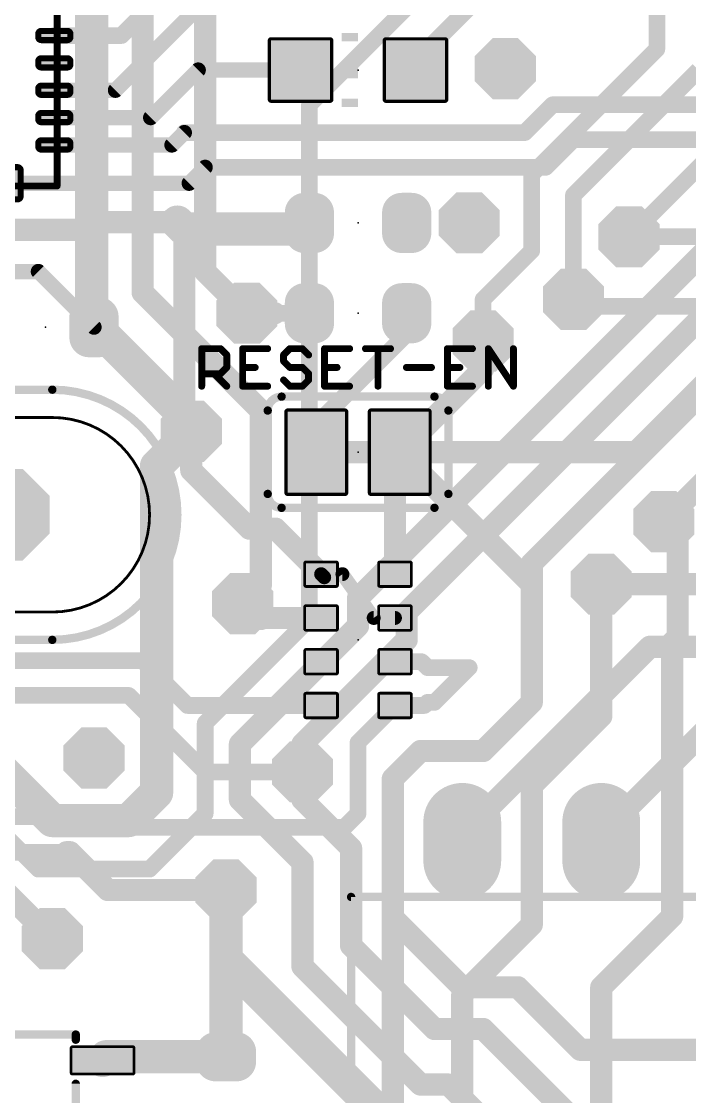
# Model space of a CAD drawing. Extents: x -20 to 130, y -23 to 56.
# Drawn here: x 21.79 to 34, y 15.53 to 35.18 of the extents above; entities that cross this region are included whole.
import ezdxf

# ---------------------------------------------------------------- set-up
doc = ezdxf.new("R2010")
doc.units = 0
for name, color, linetype in [('1', 22, 'CONTINUOUS'), ('16', 175, 'CONTINUOUS'), ('17', 82, 'CONTINUOUS'), ('18', 2, 'CONTINUOUS'), ('21', 253, 'CONTINUOUS'), ('23', 7, 'CONTINUOUS')]:
    doc.layers.add(name, color=color, linetype=linetype)

# ---------------------------------------------------------------- blocks, each defined once
blk = doc.blocks.new('RECT176000X143744R80')
at = {"const_width": 0.3594}
blk.add_lwpolyline([(0.3703, -0.0898), (0.3703, 0.0898, 0.4142), (0.1906, 0.2695), (-0.1906, 0.2695, 0.4142), (-0.3703, 0.0898), (-0.3703, -0.0898, 0.4142), (-0.1906, -0.2695), (0.1906, -0.2695, 0.4142)], format="xyb", close=True, dxfattribs=at)
blk.add_solid([(-0.216, -0.1152), (0.216, -0.1152), (-0.216, 0.1152), (0.216, 0.1152)])
blk = doc.blocks.new('RECT186944X256032R10')
at = {"const_width": 0.0584}
blk.add_lwpolyline([(0.555, -0.7417), (0.555, 0.7417, 0.4142), (0.5258, 0.7709), (-0.5258, 0.7709, 0.4142), (-0.555, 0.7417), (-0.555, -0.7417, 0.4142), (-0.5258, -0.7709), (0.5258, -0.7709, 0.4142)], format="xyb", close=True, dxfattribs=at)
blk.add_solid([(-0.5404, -0.7563), (0.5404, -0.7563), (-0.5404, 0.7563), (0.5404, 0.7563)])
blk = doc.blocks.new('RECT80000X104000R20')
at = {"const_width": 0.05}
blk.add_lwpolyline([(0.225, -0.275), (0.225, 0.275, 0.4142), (0.2, 0.3), (-0.2, 0.3, 0.4142), (-0.225, 0.275), (-0.225, -0.275, 0.4142), (-0.2, -0.3), (0.2, -0.3, 0.4142)], format="xyb", close=True, dxfattribs=at)
blk.add_solid([(-0.2125, -0.2875), (0.2125, -0.2875), (-0.2125, 0.2875), (0.2125, 0.2875)])
blk = doc.blocks.new('RECT')
blk.add_solid([(-0.5, -0.5), (0.5, -0.5), (-0.5, 0.5), (0.5, 0.5)])
blk = doc.blocks.new('RECT192000X192000R10')
at = {"const_width": 0.06}
blk.add_lwpolyline([(0.57, -0.54), (0.57, 0.54, 0.4142), (0.54, 0.57), (-0.54, 0.57, 0.4142), (-0.57, 0.54), (-0.57, -0.54, 0.4142), (-0.54, -0.57), (0.54, -0.57, 0.4142)], format="xyb", close=True, dxfattribs=at)
blk.add_solid([(-0.555, -0.555), (0.555, -0.555), (-0.555, 0.555), (0.555, 0.555)])
blk = doc.blocks.new('RECT88000X192000R18')
at = {"const_width": 0.0495}
blk.add_lwpolyline([(0.2503, -0.5505), (0.2503, 0.5505, 0.4142), (0.2255, 0.5753), (-0.2255, 0.5753, 0.4142), (-0.2503, 0.5505), (-0.2503, -0.5505, 0.4142), (-0.2255, -0.5753), (0.2255, -0.5753, 0.4142)], format="xyb", close=True, dxfattribs=at)
blk.add_solid([(-0.2379, -0.5629), (0.2379, -0.5629), (-0.2379, 0.5629), (0.2379, 0.5629)])
blk = doc.blocks.new('RECT44800X112000R80')
at = {"const_width": 0.112}
blk.add_lwpolyline([(0.084, -0.238), (0.084, 0.238, 0.4142), (0.028, 0.294), (-0.028, 0.294, 0.4142), (-0.084, 0.238), (-0.084, -0.238, 0.4142), (-0.028, -0.294), (0.028, -0.294, 0.4142)], format="xyb", close=True, dxfattribs=at)
blk.add_solid([(-0.0534, -0.2634), (0.0534, -0.2634), (-0.0534, 0.2634), (0.0534, 0.2634)])
blk = doc.blocks.new('OCTAGONP')
at = {"const_width": 0.5}
blk.add_lwpolyline([(-0.25, -0.1036), (-0.25, 0.1036), (-0.1036, 0.25), (0.1036, 0.25), (0.25, 0.1036), (0.25, -0.1036), (0.1036, -0.25), (-0.1036, -0.25), (-0.25, -0.1036), (-0.25, 0.1036)], dxfattribs=at)
blk = doc.blocks.new('LONGP50')
at = {"const_width": 1}
blk.add_lwpolyline([(-0.25, 0), (0.25, 0)], dxfattribs=at)
at = {"const_width": 0.5}
for points in [[(-0.25, 0.25, 1), (-0.25, -0.25)], [(0.25, -0.25, 1), (0.25, 0.25)]]:
    blk.add_lwpolyline(points, format="xyb", dxfattribs=at)
blk = doc.blocks.new('OCTAGONV')
at = {"const_width": 0.5}
blk.add_lwpolyline([(-0.25, -0.1036), (-0.25, 0.1036), (-0.1036, 0.25), (0.1036, 0.25), (0.25, 0.1036), (0.25, -0.1036), (0.1036, -0.25), (-0.1036, -0.25), (-0.25, -0.1036), (-0.25, 0.1036)], dxfattribs=at)

msp = doc.modelspace()

# ---------------------------------------------------------------- linework, layer by layer
at = {"layer": '1'}
for points, const_width in [([(23.507, 33.921), (26.162, 36.576)], 0.2794), ([(23.618, 34.921), (25.146, 36.449)], 0.3048), ([(28.956, 34.417), (30.226, 35.687)], 0.3048), ([(22.389, 34.921), (23.618, 34.921)], 0.3048), ([(24.15, 33.421), (25.019, 34.29)], 0.2794), ([(25.019, 34.29), (26.89, 34.29)], 0.2794), ([(28.956, 34.29), (28.956, 34.417)], 0.3048), ([(28.99, 34.29), (28.956, 34.29)], 0.3048), ([(22.389, 33.921), (23.507, 33.921)], 0.2794), ([(30.988, 33.147), (31.496, 33.655)], 0.3048), ([(31.496, 33.655), (51.943, 33.655)], 0.3048), ([(22.389, 33.421), (24.15, 33.421)], 0.2794), ([(24.539, 32.921), (24.765, 33.147)], 0.2794), ([(24.765, 33.147), (30.988, 33.147)], 0.3048), ([(22.389, 32.921), (24.539, 32.921)], 0.2794), ([(31.369, 32.512), (31.877, 33.02)], 0.3048), ([(31.877, 33.02), (50.038, 33.02)], 0.3048), ([(24.855, 32.221), (25.146, 32.512)], 0.2794), ([(25.146, 32.512), (31.369, 32.512)], 0.3048), ([(21.689, 32.221), (24.855, 32.221)], 0.2794), ([(23.028, 31.5097), (22.8873, 31.369)], 0.4064), ([(24.638, 31.5097), (23.028, 31.5097)], 0.4064), ([(24.765, 31.3827), (24.638, 31.5097)], 0.6096), ([(24.765, 31.3827), (26.9377, 31.3827)], 0.6096), ([(26.9377, 31.3827), (27.051, 31.496)], 0.6096), ([(22.8873, 31.369), (19.939, 31.369)], 0.4064), ([(24.765, 28.194), (24.765, 31.3827)], 0.4064), ([(32.893, 31.242), (42.037, 31.242)], 0.3048), ([(19.812, 30.607), (22.098, 30.607)], 0.2794), ([(22.098, 30.607), (23.114, 29.591)], 0.2794), ([(31.877, 30.099), (31.877, 29.972)], 0.3048), ([(31.877, 29.972), (34.29, 29.972)], 0.3048), ([(25.908, 29.845), (26.416, 29.845)], 0.4064), ([(26.416, 29.845), (27.051, 29.845)], 0.3048), ([(28.829, 29.464), (28.829, 29.845)], 0.3048), ([(33.02, 27.305), (35.56, 29.845)], 0.4064), ([(27.178, 27.813), (28.829, 29.464)], 0.3048), ([(30.226, 28.829), (30.226, 29.337)], 0.4064), ([(28.702, 27.305), (30.226, 28.829)], 0.4064), ([(24.892, 27.686), (24.765, 28.194)], 0.4064), ([(27.178, 27.305), (27.178, 27.813)], 0.3048), ([(28.615, 27.853), (28.615, 25.076)], 0.4064), ([(28.702, 27.305), (28.615, 27.853)], 0.4064), ([(24.892, 27.686), (24.892, 26.973)], 0.4064), ([(28.702, 27.305), (27.178, 27.305)], 0.4064), ([(28.702, 27.305), (33.02, 27.305)], 0.4064), ([(31.115, 24.892), (28.702, 27.305)], 0.4064), ([(24.892, 26.973), (25.957, 25.908)], 0.4064), ([(33.782, 25.781), (33.528, 26.035)], 0.4064), ([(25.957, 25.908), (26.433, 25.908)], 0.4064), ([(26.433, 25.908), (27.265, 25.076)], 0.4064), ([(33.782, 23.9268), (33.782, 25.781)], 0.4064), ([(27.265, 25.076), (27.322, 25.019)], 0.254), ([(27.265, 25.076), (27.6544, 25.076)], 0.254), ([(27.6544, 25.076), (28.2258, 24.276)], 0.254), ([(31.115, 22.733), (31.115, 24.892)], 0.4064), ([(32.385, 22.479), (32.385, 24.892)], 0.4064), ([(25.8382, 24.53), (25.8318, 24.5364)], 0.4064), ([(26.162, 24.257), (25.8382, 24.53)], 0.4064), ([(26.181, 24.276), (26.162, 24.257)], 0.4064), ([(27.265, 24.276), (26.181, 24.276)], 0.4064), ([(28.2258, 24.276), (28.615, 24.276)], 0.254), ([(33.6804, 23.8252), (33.782, 23.9268)], 0.4064), ([(33.6804, 18.8214), (33.6804, 23.8252)], 0.4064), ([(17.526, 23.495), (24.003, 23.495)], 0.3048), ([(24.003, 23.495), (24.822, 22.676)], 0.3048), ([(29.102, 23.476), (28.615, 23.476)], 0.3048), ([(29.21, 23.368), (29.102, 23.476)], 0.3048), ([(29.972, 23.368), (29.21, 23.368)], 0.3048), ([(29.337, 22.733), (29.972, 23.368)], 0.3048), ([(18.034, 22.86), (23.749, 22.86)], 0.3048), ([(23.749, 22.86), (25.146, 21.463)], 0.3048), ([(24.822, 22.676), (27.265, 22.676)], 0.3048), ([(27.94, 22.001), (28.615, 22.676)], 0.3048), ([(28.615, 22.676), (29.153, 22.676)], 0.3048), ([(29.153, 22.676), (29.21, 22.733)], 0.3048), ([(29.21, 22.733), (29.337, 22.733)], 0.3048), ([(30.226, 21.844), (31.115, 22.733)], 0.4064), ([(31.115, 21.209), (32.385, 22.479)], 0.4064), ([(27.94, 20.701), (27.94, 22.001)], 0.3048), ([(28.575, 21.336), (29.083, 21.844)], 0.4064), ([(29.083, 21.844), (30.226, 21.844)], 0.4064), ([(25.146, 21.463), (26.924, 21.463)], 0.3048), ([(28.575, 11.43), (28.575, 21.336)], 0.4064), ([(31.115, 18.669), (31.115, 21.209)], 0.4064), ([(27.686, 20.447), (27.94, 20.701)], 0.3048), ([(21.163, 20.644), (23.044, 20.644)], 0.3048), ([(23.044, 20.644), (23.241, 20.447)], 0.3048), ([(23.241, 20.447), (27.686, 20.447)], 0.3048), ([(22.611, 19.994), (21.163, 19.994)], 0.3048), ([(22.678, 19.994), (22.611, 19.994)], 0.4064), ([(23.368, 19.304), (22.678, 19.994)], 0.4064), ([(22.352, 18.415), (21.423, 19.344)], 0.3048), ([(25.527, 19.304), (23.368, 19.304)], 0.4064), ([(25.527, 19.304), (25.527, 16.256)], 0.6096), ([(29.845, 17.399), (31.115, 18.669)], 0.4064), ([(32.385, 17.526), (33.6804, 18.8214)], 0.4064), ([(32.385, 12.573), (32.385, 17.526)], 0.4064), ([(29.845, 12.573), (29.845, 17.399)], 0.4064), ([(23.337, 16.256), (23.271, 16.19)], 0.6096), ([(25.527, 16.256), (23.337, 16.256)], 0.6096)]:
    msp.add_lwpolyline(points, dxfattribs=dict(at, const_width=const_width))
for points, const_width in [([(22.389, 34.9972, 1), (22.389, 34.8448)], 0.1524), ([(23.5641, 34.9749, 1), (23.6719, 34.8671)], 0.1524), ([(23.618, 34.8448, 1), (23.618, 34.9972)], 0.1524), ([(25.019, 34.3599, 1), (25.019, 34.2201)], 0.1397), ([(25.0684, 34.2406, 1), (24.9696, 34.3394)], 0.1397), ([(26.89, 34.2201, 1), (26.89, 34.3599)], 0.1397), ([(29.0322, 34.417, 1), (28.8798, 34.417)], 0.1524), ([(28.9021, 34.4709, 1), (29.0099, 34.3631)], 0.1524), ([(28.956, 34.3662, 1), (28.956, 34.2138)], 0.1524), ([(28.99, 34.2138, 1), (28.99, 34.3662)], 0.1524), ([(28.8798, 34.29, 1), (29.0322, 34.29)], 0.1524), ([(22.389, 33.9909, 1), (22.389, 33.8511)], 0.1397), ([(23.4576, 33.9704, 1), (23.5564, 33.8716)], 0.1397), ([(23.507, 33.8511, 1), (23.507, 33.9909)], 0.1397), ([(31.496, 33.7312, 1), (31.496, 33.5788)], 0.1524), ([(31.5499, 33.6011, 1), (31.4421, 33.7089)], 0.1524), ([(22.389, 33.4909, 1), (22.389, 33.3511)], 0.1397), ([(24.1006, 33.4704, 1), (24.1994, 33.3716)], 0.1397), ([(24.15, 33.3511, 1), (24.15, 33.4909)], 0.1397), ([(24.765, 33.2232, 1), (24.765, 33.0708)], 0.1524), ([(24.8144, 33.0976, 1), (24.7156, 33.1964)], 0.1397), ([(30.9341, 33.2009, 1), (31.0419, 33.0931)], 0.1524), ([(30.988, 33.0708, 1), (30.988, 33.2232)], 0.1524), ([(22.389, 32.9909, 1), (22.389, 32.8511)], 0.1397), ([(24.4896, 32.9704, 1), (24.5884, 32.8716)], 0.1397), ([(24.539, 32.8511, 1), (24.539, 32.9909)], 0.1397), ([(31.877, 33.0962, 1), (31.877, 32.9438)], 0.1524), ([(31.9309, 32.9661, 1), (31.8231, 33.0739)], 0.1524), ([(25.146, 32.5882, 1), (25.146, 32.4358)], 0.1524), ([(25.1954, 32.4626, 1), (25.0966, 32.5614)], 0.1397), ([(31.3151, 32.5659, 1), (31.4229, 32.4581)], 0.1524), ([(31.369, 32.4358, 1), (31.369, 32.5882)], 0.1524), ([(24.8056, 32.2704, 1), (24.9044, 32.1716)], 0.1397), ([(24.855, 32.1512, 1), (24.855, 32.2909)], 0.1397), ([(23.028, 31.6113, 1), (23.028, 31.4081)], 0.2032), ([(23.0998, 31.4379, 1), (22.9562, 31.5815)], 0.2032), ([(24.7458, 31.6175, 1), (24.5302, 31.4019)], 0.3048), ([(24.765, 31.5351, 1), (24.765, 31.2303)], 0.3048), ([(24.6572, 31.2749, 1), (24.8728, 31.4905)], 0.3048), ([(24.638, 31.4081, 1), (24.638, 31.6113)], 0.2032), ([(26.8299, 31.4905, 1), (27.0455, 31.2749)], 0.3048), ([(26.9377, 31.2303, 1), (26.9377, 31.5351)], 0.3048), ([(27.1588, 31.3882, 1), (26.9432, 31.6038)], 0.3048), ([(22.8155, 31.4408, 1), (22.9591, 31.2972)], 0.2032), ([(22.8873, 31.2674, 1), (22.8873, 31.4706)], 0.2032), ([(24.8666, 31.3827, 1), (24.6634, 31.3827)], 0.2032), ([(32.893, 31.3182, 1), (32.893, 31.1658)], 0.1524), ([(22.1474, 30.6564, 1), (22.0486, 30.5576)], 0.1397), ([(22.098, 30.5372, 1), (22.098, 30.6769)], 0.1397), ([(31.9532, 30.099, 1), (31.8008, 30.099)], 0.1524), ([(31.877, 30.0482, 1), (31.877, 29.8958)], 0.1524), ([(25.908, 29.9466, 1), (25.908, 29.7434)], 0.2032), ([(26.416, 29.9212, 1), (26.416, 29.7688)], 0.1524), ([(26.416, 29.7434, 1), (26.416, 29.9466)], 0.2032), ([(27.051, 29.7688, 1), (27.051, 29.9212)], 0.1524), ([(28.9052, 29.845, 1), (28.7528, 29.845)], 0.1524), ([(31.8008, 29.972, 1), (31.9532, 29.972)], 0.1524), ([(23.0646, 29.5416, 1), (23.1634, 29.6404)], 0.1397), ([(28.7528, 29.464, 1), (28.9052, 29.464)], 0.1524), ([(28.8829, 29.4101, 1), (28.7751, 29.5179)], 0.1524), ([(30.3276, 29.337, 1), (30.1244, 29.337)], 0.2032), ([(30.1244, 28.829, 1), (30.3276, 28.829)], 0.2032), ([(30.2978, 28.7572, 1), (30.1542, 28.9008)], 0.2032), ([(24.8636, 28.2186, 1), (24.6664, 28.1694)], 0.2032), ([(24.6634, 28.194, 1), (24.8666, 28.194)], 0.2032), ([(27.2542, 27.813, 1), (27.1018, 27.813)], 0.1524), ([(27.1241, 27.8669, 1), (27.2319, 27.7591)], 0.1524), ([(28.7166, 27.853, 1), (28.5134, 27.853)], 0.2032), ([(28.7153, 27.8689, 1), (28.5147, 27.8371)], 0.2032), ([(24.9936, 27.686, 1), (24.7904, 27.686)], 0.2032), ([(24.7934, 27.6614, 1), (24.9906, 27.7106)], 0.2032), ([(27.178, 27.4066, 1), (27.178, 27.2034)], 0.2032), ([(28.702, 27.4066, 1), (28.702, 27.2034)], 0.2032), ([(28.7738, 27.3768, 1), (28.6302, 27.2332)], 0.2032), ([(28.702, 27.2034, 1), (28.702, 27.4066)], 0.2032), ([(33.02, 27.2034, 1), (33.02, 27.4066)], 0.2032), ([(27.1018, 27.305, 1), (27.2542, 27.305)], 0.1524), ([(28.6302, 27.3768, 1), (28.7738, 27.2332)], 0.2032), ([(28.6017, 27.2891, 1), (28.8023, 27.3209)], 0.2032), ([(32.9482, 27.3768, 1), (33.0918, 27.2332)], 0.2032), ([(24.9638, 27.0448, 1), (24.8202, 26.9012)], 0.2032), ([(24.7904, 26.973, 1), (24.9936, 26.973)], 0.2032), ([(33.5998, 26.1068, 1), (33.4562, 25.9632)], 0.2032), ([(25.957, 26.0096, 1), (25.957, 25.8064)], 0.2032), ([(25.8852, 25.8362, 1), (26.0288, 25.9798)], 0.2032), ([(26.5048, 25.9798, 1), (26.3612, 25.8362)], 0.2032), ([(26.433, 25.8064, 1), (26.433, 26.0096)], 0.2032), ([(33.8836, 25.781, 1), (33.6804, 25.781)], 0.2032), ([(33.7102, 25.7092, 1), (33.8538, 25.8528)], 0.2032), ([(27.1932, 25.0042, 1), (27.3368, 25.1478)], 0.2032), ([(27.3099, 25.1209, 1), (27.2201, 25.0311)], 0.127), ([(27.265, 25.1395, 1), (27.265, 25.0125)], 0.127), ([(27.7061, 25.1129, 1), (27.6027, 25.0391)], 0.127), ([(27.6544, 25.0125, 1), (27.6544, 25.1395)], 0.127), ([(28.5134, 25.076, 1), (28.7166, 25.076)], 0.2032), ([(27.2771, 24.9741, 1), (27.3669, 25.0639)], 0.127), ([(31.2166, 24.892, 1), (31.0134, 24.892)], 0.2032), ([(31.0432, 24.8202, 1), (31.1868, 24.9638)], 0.2032), ([(32.4866, 24.892, 1), (32.2834, 24.892)], 0.2032), ([(25.9036, 24.6082, 1), (25.76, 24.4646)], 0.2032), ([(25.9037, 24.6077, 1), (25.7727, 24.4523)], 0.2032), ([(25.7664, 24.4582, 1), (25.91, 24.6018)], 0.2032), ([(26.0902, 24.3288, 1), (26.2338, 24.1852)], 0.2032), ([(26.181, 24.3776, 1), (26.181, 24.1744)], 0.2032), ([(26.0965, 24.1793, 1), (26.2275, 24.3347)], 0.2032), ([(26.2528, 24.2042, 1), (26.1092, 24.3478)], 0.2032), ([(27.265, 24.1744, 1), (27.265, 24.3776)], 0.2032), ([(28.2258, 24.3395, 1), (28.2258, 24.2125)], 0.127), ([(28.1741, 24.2391, 1), (28.2775, 24.3129)], 0.127), ([(28.615, 24.2125, 1), (28.615, 24.3395)], 0.127), ([(33.782, 23.8252, 1), (33.5788, 23.8252)], 0.2032), ([(33.6086, 23.897, 1), (33.7522, 23.7534)], 0.2032), ([(33.6804, 23.9268, 1), (33.8836, 23.9268)], 0.2032), ([(33.8538, 23.855, 1), (33.7102, 23.9986)], 0.2032), ([(24.0569, 23.5489, 1), (23.9491, 23.4411)], 0.1524), ([(24.003, 23.4188, 1), (24.003, 23.5712)], 0.1524), ([(28.615, 23.5522, 1), (28.615, 23.3998)], 0.1524), ([(29.1559, 23.5299, 1), (29.0481, 23.4221)], 0.1524), ([(29.102, 23.3998, 1), (29.102, 23.5522)], 0.1524), ([(29.21, 23.4442, 1), (29.21, 23.2918)], 0.1524), ([(29.1561, 23.3141, 1), (29.2639, 23.4219)], 0.1524), ([(30.0259, 23.3141, 1), (29.9181, 23.4219)], 0.1524), ([(29.972, 23.2918, 1), (29.972, 23.4442)], 0.1524), ([(23.8029, 22.9139, 1), (23.6951, 22.8061)], 0.1524), ([(23.749, 22.7838, 1), (23.749, 22.9362)], 0.1524), ([(24.822, 22.7522, 1), (24.822, 22.5998)], 0.1524), ([(24.7681, 22.6221, 1), (24.8759, 22.7299)], 0.1524), ([(27.265, 22.5998, 1), (27.265, 22.7522)], 0.1524), ([(28.615, 22.7522, 1), (28.615, 22.5998)], 0.1524), ([(28.6689, 22.6221, 1), (28.5611, 22.7299)], 0.1524), ([(29.0991, 22.7299, 1), (29.2069, 22.6221)], 0.1524), ([(29.21, 22.8092, 1), (29.21, 22.6568)], 0.1524), ([(29.153, 22.5998, 1), (29.153, 22.7522)], 0.1524), ([(29.2639, 22.6791, 1), (29.1561, 22.7869)], 0.1524), ([(29.2831, 22.7869, 1), (29.3909, 22.6791)], 0.1524), ([(29.337, 22.6568, 1), (29.337, 22.8092)], 0.1524), ([(31.0134, 22.733, 1), (31.2166, 22.733)], 0.2032), ([(31.1868, 22.6612, 1), (31.0432, 22.8048)], 0.2032), ([(32.4568, 22.4072, 1), (32.3132, 22.5508)], 0.2032), ([(32.2834, 22.479, 1), (32.4866, 22.479)], 0.2032), ([(28.0162, 22.001, 1), (27.8638, 22.001)], 0.1524), ([(27.8861, 22.0549, 1), (27.9939, 21.9471)], 0.1524), ([(29.083, 21.9456, 1), (29.083, 21.7424)], 0.2032), ([(29.1548, 21.7722, 1), (29.0112, 21.9158)], 0.2032), ([(30.1542, 21.9158, 1), (30.2978, 21.7722)], 0.2032), ([(30.226, 21.7424, 1), (30.226, 21.9456)], 0.2032), ([(25.146, 21.5392, 1), (25.146, 21.3868)], 0.1524), ([(26.924, 21.3868, 1), (26.924, 21.5392)], 0.1524), ([(25.0921, 21.4091, 1), (25.1999, 21.5169)], 0.1524), ([(28.6766, 21.336, 1), (28.4734, 21.336)], 0.2032), ([(28.5032, 21.4078, 1), (28.6468, 21.2642)], 0.2032), ([(31.2166, 21.209, 1), (31.0134, 21.209)], 0.2032), ([(31.0432, 21.2808, 1), (31.1868, 21.1372)], 0.2032), ([(27.9939, 20.6471, 1), (27.8861, 20.7549)], 0.1524), ([(23.0979, 20.6979, 1), (22.9901, 20.5901)], 0.1524), ([(23.044, 20.5678, 1), (23.044, 20.7202)], 0.1524), ([(27.8638, 20.701, 1), (28.0162, 20.701)], 0.1524), ([(23.241, 20.5232, 1), (23.241, 20.3708)], 0.1524), ([(23.1871, 20.3931, 1), (23.2949, 20.5009)], 0.1524), ([(27.6321, 20.5009, 1), (27.7399, 20.3931)], 0.1524), ([(27.686, 20.3708, 1), (27.686, 20.5232)], 0.1524), ([(22.611, 20.0956, 1), (22.611, 19.8924)], 0.2032), ([(22.7498, 20.0658, 1), (22.6062, 19.9222)], 0.2032), ([(22.611, 19.9178, 1), (22.611, 20.0702)], 0.1524), ([(22.678, 19.8924, 1), (22.678, 20.0956)], 0.2032), ([(23.368, 19.4056, 1), (23.368, 19.2024)], 0.2032), ([(23.2962, 19.2322, 1), (23.4398, 19.3758)], 0.2032), ([(25.6794, 19.304, 1), (25.3746, 19.304)], 0.3048), ([(25.527, 19.2024, 1), (25.527, 19.4056)], 0.2032), ([(31.1868, 18.5972, 1), (31.0432, 18.7408)], 0.2032), ([(33.5788, 18.8214, 1), (33.782, 18.8214)], 0.2032), ([(33.7522, 18.7496, 1), (33.6086, 18.8932)], 0.2032), ([(31.0134, 18.669, 1), (31.2166, 18.669)], 0.2032), ([(22.2981, 18.3611, 1), (22.4059, 18.4689)], 0.1524), ([(32.4866, 17.526, 1), (32.2834, 17.526)], 0.2032), ([(32.3132, 17.5978, 1), (32.4568, 17.4542)], 0.2032), ([(29.9466, 17.399, 1), (29.7434, 17.399)], 0.2032), ([(29.7732, 17.4708, 1), (29.9168, 17.3272)], 0.2032), ([(23.337, 16.4084, 1), (23.337, 16.1036)], 0.3048), ([(23.4448, 16.1482, 1), (23.2292, 16.3638)], 0.3048), ([(25.527, 16.1036, 1), (25.527, 16.4084)], 0.3048), ([(23.1632, 16.2978, 1), (23.3788, 16.0822)], 0.3048), ([(25.3746, 16.256, 1), (25.6794, 16.256)], 0.3048)]:
    msp.add_lwpolyline(points, format="xyb", dxfattribs=dict(at, const_width=const_width))
at = {"layer": '16'}
for points, const_width in [([(33.401, 34.671), (33.401, 41.402)], 0.3048), ([(23.0708, 29.6749), (23.0708, 38.6918)], 0.6096), ([(24.003, 30.226), (24.003, 38.1)], 0.4064), ([(25.146, 37.592), (25.146, 30.607)], 0.4064), ([(27.051, 33.655), (29.21, 35.814)], 0.3048), ([(31.115, 32.385), (33.401, 34.671)], 0.3048), ([(31.877, 32.004), (34.163, 34.29)], 0.3048), ([(27.051, 24.257), (27.051, 33.655)], 0.3048), ([(32.893, 31.242), (34.925, 33.274)], 0.3048), ([(31.115, 30.988), (31.115, 32.385)], 0.3048), ([(31.877, 30.099), (31.877, 32.004)], 0.3048), ([(27.94, 24.638), (34.544, 31.242)], 0.4064), ([(30.226, 30.099), (31.115, 30.988)], 0.3048), ([(25.146, 30.607), (25.908, 29.845)], 0.4064), ([(28.829, 24.384), (34.798, 30.353)], 0.4064), ([(26.162, 28.067), (24.003, 30.226)], 0.4064), ([(30.226, 29.337), (30.226, 30.099)], 0.3048), ([(24.892, 27.8537), (23.0708, 29.6749)], 0.6096), ([(31.115, 25.273), (35.306, 29.464)], 0.4064), ([(24.892, 27.686), (24.892, 27.8537)], 0.6096), ([(26.162, 24.8666), (26.162, 28.067)], 0.4064), ([(24.257, 27.051), (24.892, 27.686)], 0.6096), ([(24.257, 21.082), (24.257, 27.051)], 0.6096), ([(33.528, 26.035), (34.417, 26.924)], 0.4064), ([(31.115, 22.733), (31.115, 25.273)], 0.4064), ([(25.8318, 24.5364), (26.162, 24.8666)], 0.4064), ([(32.385, 24.892), (35.687, 24.892)], 0.4064), ([(27.94, 24.13), (27.94, 24.638)], 0.4064), ([(28.829, 23.876), (28.829, 24.384)], 0.4064), ([(25.146, 22.352), (27.051, 24.257)], 0.3048), ([(25.781, 21.971), (27.94, 24.13)], 0.4064), ([(26.924, 21.971), (28.829, 23.876)], 0.4064), ([(29.845, 20.32), (33.274, 23.749)], 0.4064), ([(33.274, 23.749), (35.814, 23.749)], 0.4064), ([(32.385, 20.32), (34.925, 22.86)], 0.4064), ([(30.226, 21.844), (31.115, 22.733)], 0.4064), ([(25.146, 20.701), (25.146, 22.352)], 0.3048), ([(25.781, 20.955), (25.781, 21.971)], 0.4064), ([(26.924, 21.463), (26.924, 21.971)], 0.4064), ([(28.575, 21.336), (29.083, 21.844)], 0.4064), ([(29.083, 21.844), (30.226, 21.844)], 0.4064), ([(21.336, 21.59), (22.352, 20.574)], 0.6096), ([(26.924, 21.463), (26.924, 20.955)], 0.4064), ([(28.575, 18.796), (28.575, 21.336)], 0.4064), ([(23.749, 20.574), (24.257, 21.082)], 0.6096), ([(26.924, 19.812), (25.781, 20.955)], 0.4064), ([(26.924, 20.955), (27.813, 20.066)], 0.4064), ([(21.082, 20.701), (22.098, 19.685)], 0.3048), ([(22.352, 20.574), (23.749, 20.574)], 0.6096), ([(24.13, 19.685), (25.146, 20.701)], 0.3048), ([(29.845, 20.193), (29.845, 20.32)], 0.4064), ([(32.385, 20.193), (32.385, 20.32)], 0.4064), ([(27.813, 20.066), (27.813, 18.288)], 0.4064), ([(20.955, 19.812), (22.352, 18.415)], 0.4064), ([(26.924, 19.812), (26.924, 17.907)], 0.4064), ([(22.098, 19.685), (24.13, 19.685)], 0.3048), ([(25.527, 18.034), (25.527, 19.304)], 0.6096), ([(29.845, 17.526), (28.575, 18.796)], 0.4064), ([(27.813, 18.288), (29.337, 16.764)], 0.4064), ([(28.575, 14.986), (25.527, 18.034)], 0.6096), ([(26.924, 17.907), (29.083, 15.748)], 0.4064), ([(29.845, 17.526), (30.861, 17.526)], 0.4064), ([(30.861, 17.526), (32.004, 16.383)], 0.4064), ([(29.337, 16.764), (30.226, 16.764)], 0.4064), ([(30.226, 16.764), (31.75, 15.24)], 0.4064), ([(32.004, 16.383), (37.719, 16.383)], 0.4064), ([(29.083, 15.748), (29.591, 15.748)], 0.4064), ([(29.591, 15.748), (30.861, 14.478)], 0.4064)]:
    msp.add_lwpolyline(points, dxfattribs=dict(at, const_width=const_width))
for points, const_width in [([(33.4549, 34.6171, 1), (33.3471, 34.7249)], 0.1524), ([(33.3248, 34.671, 1), (33.4772, 34.671)], 0.1524), ([(27.1272, 33.655, 1), (26.9748, 33.655)], 0.1524), ([(26.9971, 33.7089, 1), (27.1049, 33.6011)], 0.1524), ([(31.1912, 32.385, 1), (31.0388, 32.385)], 0.1524), ([(31.0611, 32.4389, 1), (31.1689, 32.3311)], 0.1524), ([(31.9532, 32.004, 1), (31.8008, 32.004)], 0.1524), ([(31.8231, 32.0579, 1), (31.9309, 31.9501)], 0.1524), ([(32.8391, 31.2959, 1), (32.9469, 31.1881)], 0.1524), ([(31.0388, 30.988, 1), (31.1912, 30.988)], 0.1524), ([(31.1689, 30.9341, 1), (31.0611, 31.0419)], 0.1524), ([(25.0444, 30.607, 1), (25.2476, 30.607)], 0.2032), ([(25.2178, 30.6788, 1), (25.0742, 30.5352)], 0.2032), ([(23.9014, 30.226, 1), (24.1046, 30.226)], 0.2032), ([(24.0748, 30.2978, 1), (23.9312, 30.1542)], 0.2032), ([(30.3022, 30.099, 1), (30.1498, 30.099)], 0.1524), ([(30.1721, 30.1529, 1), (30.2799, 30.0451)], 0.1524), ([(31.8008, 30.099, 1), (31.9532, 30.099)], 0.1524), ([(23.1786, 29.7827, 1), (22.963, 29.5671)], 0.3048), ([(25.8362, 29.7732, 1), (25.9798, 29.9168)], 0.2032), ([(22.9184, 29.6749, 1), (23.2232, 29.6749)], 0.3048), ([(30.1498, 29.337, 1), (30.3022, 29.337)], 0.1524), ([(25.0444, 27.8537, 1), (24.7396, 27.8537)], 0.3048), ([(24.7842, 27.7459, 1), (24.9998, 27.9615)], 0.3048), ([(26.2636, 28.067, 1), (26.0604, 28.067)], 0.2032), ([(26.0902, 27.9952, 1), (26.2338, 28.1388)], 0.2032), ([(24.9998, 27.5782, 1), (24.7842, 27.7938)], 0.3048), ([(24.7396, 27.686, 1), (25.0444, 27.686)], 0.3048), ([(24.1492, 27.1588, 1), (24.3648, 26.9432)], 0.3048), ([(24.4094, 27.051, 1), (24.1046, 27.051)], 0.3048), ([(33.4562, 26.1068, 1), (33.5998, 25.9632)], 0.2032), ([(31.2166, 25.273, 1), (31.0134, 25.273)], 0.2032), ([(31.0432, 25.3448, 1), (31.1868, 25.2012)], 0.2032), ([(26.0604, 24.8666, 1), (26.2636, 24.8666)], 0.2032), ([(26.2338, 24.7948, 1), (26.0902, 24.9384)], 0.2032), ([(32.385, 24.9936, 1), (32.385, 24.7904)], 0.2032), ([(28.0416, 24.638, 1), (27.8384, 24.638)], 0.2032), ([(27.8682, 24.7098, 1), (28.0118, 24.5662)], 0.2032), ([(25.76, 24.6082, 1), (25.9036, 24.4646)], 0.2032), ([(28.9306, 24.384, 1), (28.7274, 24.384)], 0.2032), ([(27.1049, 24.2031, 1), (26.9971, 24.3109)], 0.1524), ([(28.7572, 24.4558, 1), (28.9008, 24.3122)], 0.2032), ([(26.9748, 24.257, 1), (27.1272, 24.257)], 0.1524), ([(27.8384, 24.13, 1), (28.0416, 24.13)], 0.2032), ([(28.0118, 24.0582, 1), (27.8682, 24.2018)], 0.2032), ([(28.7274, 23.876, 1), (28.9306, 23.876)], 0.2032), ([(28.9008, 23.8042, 1), (28.7572, 23.9478)], 0.2032), ([(33.274, 23.8506, 1), (33.274, 23.6474)], 0.2032), ([(33.3458, 23.6772, 1), (33.2022, 23.8208)], 0.2032), ([(31.0134, 22.733, 1), (31.2166, 22.733)], 0.2032), ([(31.1868, 22.6612, 1), (31.0432, 22.8048)], 0.2032), ([(25.2222, 22.352, 1), (25.0698, 22.352)], 0.1524), ([(25.0921, 22.4059, 1), (25.1999, 22.2981)], 0.1524), ([(25.8826, 21.971, 1), (25.6794, 21.971)], 0.2032), ([(25.7092, 22.0428, 1), (25.8528, 21.8992)], 0.2032), ([(27.0256, 21.971, 1), (26.8224, 21.971)], 0.2032), ([(26.8522, 22.0428, 1), (26.9958, 21.8992)], 0.2032), ([(29.083, 21.9456, 1), (29.083, 21.7424)], 0.2032), ([(29.1548, 21.7722, 1), (29.0112, 21.9158)], 0.2032), ([(30.1542, 21.9158, 1), (30.2978, 21.7722)], 0.2032), ([(30.226, 21.7424, 1), (30.226, 21.9456)], 0.2032), ([(27.0256, 21.463, 1), (26.8224, 21.463)], 0.2032), ([(26.8224, 21.463, 1), (27.0256, 21.463)], 0.2032), ([(28.6766, 21.336, 1), (28.4734, 21.336)], 0.2032), ([(28.5032, 21.4078, 1), (28.6468, 21.2642)], 0.2032), ([(24.1046, 21.082, 1), (24.4094, 21.082)], 0.3048), ([(24.3648, 20.9742, 1), (24.1492, 21.1898)], 0.3048), ([(25.6794, 20.955, 1), (25.8826, 20.955)], 0.2032), ([(25.8528, 21.0268, 1), (25.7092, 20.8832)], 0.2032), ([(26.8224, 20.955, 1), (27.0256, 20.955)], 0.2032), ([(26.9958, 21.0268, 1), (26.8522, 20.8832)], 0.2032), ([(22.352, 20.7264, 1), (22.352, 20.4216)], 0.3048), ([(22.2442, 20.4662, 1), (22.4598, 20.6818)], 0.3048), ([(23.6412, 20.6818, 1), (23.8568, 20.4662)], 0.3048), ([(23.749, 20.4216, 1), (23.749, 20.7264)], 0.3048), ([(25.1999, 20.6471, 1), (25.0921, 20.7549)], 0.1524), ([(25.0698, 20.701, 1), (25.2222, 20.701)], 0.1524), ([(29.9466, 20.32, 1), (29.7434, 20.32)], 0.2032), ([(29.7732, 20.3918, 1), (29.9168, 20.2482)], 0.2032), ([(32.4866, 20.32, 1), (32.2834, 20.32)], 0.2032), ([(32.3132, 20.3918, 1), (32.4568, 20.2482)], 0.2032), ([(27.9146, 20.066, 1), (27.7114, 20.066)], 0.2032), ([(27.7412, 19.9942, 1), (27.8848, 20.1378)], 0.2032), ([(29.7434, 20.193, 1), (29.9466, 20.193)], 0.2032), ([(32.2834, 20.193, 1), (32.4866, 20.193)], 0.2032), ([(27.0256, 19.812, 1), (26.8224, 19.812)], 0.2032), ([(26.8522, 19.7402, 1), (26.9958, 19.8838)], 0.2032), ([(22.098, 19.7612, 1), (22.098, 19.6088)], 0.1524), ([(22.0441, 19.6311, 1), (22.1519, 19.7389)], 0.1524), ([(24.0761, 19.7389, 1), (24.1839, 19.6311)], 0.1524), ([(24.13, 19.6088, 1), (24.13, 19.7612)], 0.1524), ([(25.6794, 19.304, 1), (25.3746, 19.304)], 0.3048), ([(28.4734, 18.796, 1), (28.6766, 18.796)], 0.2032), ([(28.6468, 18.8678, 1), (28.5032, 18.7242)], 0.2032), ([(22.2802, 18.3432, 1), (22.4238, 18.4868)], 0.2032), ([(27.8848, 18.3598, 1), (27.7412, 18.2162)], 0.2032), ([(25.6348, 18.1418, 1), (25.4192, 17.9262)], 0.3048), ([(27.7114, 18.288, 1), (27.9146, 18.288)], 0.2032), ([(25.3746, 18.034, 1), (25.6794, 18.034)], 0.3048), ([(26.9958, 17.9788, 1), (26.8522, 17.8352)], 0.2032), ([(26.8224, 17.907, 1), (27.0256, 17.907)], 0.2032), ([(29.845, 17.6276, 1), (29.845, 17.4244)], 0.2032), ([(29.7732, 17.4542, 1), (29.9168, 17.5978)], 0.2032), ([(30.9328, 17.5978, 1), (30.7892, 17.4542)], 0.2032), ([(30.861, 17.4244, 1), (30.861, 17.6276)], 0.2032), ([(29.337, 16.8656, 1), (29.337, 16.6624)], 0.2032), ([(29.2652, 16.6922, 1), (29.4088, 16.8358)], 0.2032), ([(30.2978, 16.8358, 1), (30.1542, 16.6922)], 0.2032), ([(30.226, 16.6624, 1), (30.226, 16.8656)], 0.2032), ([(32.004, 16.4846, 1), (32.004, 16.2814)], 0.2032), ([(31.9322, 16.3112, 1), (32.0758, 16.4548)], 0.2032), ([(29.083, 15.8496, 1), (29.083, 15.6464)], 0.2032), ([(29.0112, 15.6762, 1), (29.1548, 15.8198)], 0.2032), ([(29.6628, 15.8198, 1), (29.5192, 15.6762)], 0.2032), ([(29.591, 15.6464, 1), (29.591, 15.8496)], 0.2032)]:
    msp.add_lwpolyline(points, format="xyb", dxfattribs=dict(at, const_width=const_width))
at = {"layer": '21'}
for points, const_width in [([(22.439, 32.171), (22.439, 37.171)], 0.127), ([(17.7565, 32.171), (22.439, 32.171)], 0.127), ([(25.0825, 28.5115), (25.0825, 29.1979)], 0.127), ([(25.0825, 29.1979), (25.4257, 29.1979)], 0.127), ([(25.4257, 29.1979), (25.5401, 29.0835)], 0.127), ([(25.5401, 29.0835), (25.5401, 28.8547)], 0.127), ([(26.2885, 29.1979), (25.8309, 29.1979)], 0.127), ([(25.8309, 29.1979), (25.8309, 28.5115)], 0.127), ([(26.6937, 29.1979), (26.5793, 29.0835)], 0.127), ([(26.5793, 29.0835), (26.5793, 28.9691)], 0.127), ([(26.9225, 29.1979), (26.6937, 29.1979)], 0.127), ([(27.0369, 29.0835), (26.9225, 29.1979)], 0.127), ([(27.7853, 29.1979), (27.3277, 29.1979)], 0.127), ([(27.3277, 29.1979), (27.3277, 28.5115)], 0.127), ([(28.0762, 29.1979), (28.5338, 29.1979)], 0.127), ([(28.305, 28.5115), (28.305, 29.1979)], 0.127), ([(30.0306, 29.1979), (29.573, 29.1979)], 0.127), ([(29.573, 29.1979), (29.573, 28.5115)], 0.127), ([(30.3214, 28.5115), (30.3214, 29.1979)], 0.127), ([(30.3214, 29.1979), (30.779, 28.5115)], 0.127), ([(30.779, 28.5115), (30.779, 29.1979)], 0.127), ([(25.5401, 28.8547), (25.4257, 28.7403)], 0.127), ([(25.8309, 28.8547), (26.0597, 28.8547)], 0.127), ([(26.5793, 28.9691), (26.6937, 28.8547)], 0.127), ([(26.6937, 28.8547), (26.9225, 28.8547)], 0.127), ([(26.9225, 28.8547), (27.0369, 28.7403)], 0.127), ([(27.3277, 28.8547), (27.5565, 28.8547)], 0.127), ([(28.8246, 28.8547), (29.2822, 28.8547)], 0.127), ([(29.573, 28.8547), (29.8018, 28.8547)], 0.127), ([(25.4257, 28.7403), (25.0825, 28.7403)], 0.127), ([(25.3113, 28.7403), (25.5401, 28.5115)], 0.127), ([(26.6937, 28.5115), (26.5793, 28.6259)], 0.127), ([(27.0369, 28.6259), (26.9225, 28.5115)], 0.127), ([(27.0369, 28.7403), (27.0369, 28.6259)], 0.127), ([(22.352, 28.448), (15.494, 28.448)], 0.1524), ([(25.8309, 28.5115), (26.2885, 28.5115)], 0.127), ([(26.9225, 28.5115), (26.6937, 28.5115)], 0.127), ([(27.3277, 28.5115), (27.7853, 28.5115)], 0.127), ([(29.573, 28.5115), (30.0306, 28.5115)], 0.127), ([(26.543, 28.321), (29.337, 28.321)], 0.1524), ([(26.289, 26.543), (26.289, 28.067)], 0.1524), ([(29.591, 26.543), (29.591, 28.067)], 0.1524), ([(22.352, 27.94), (15.494, 27.94)], 0.0508), ([(29.337, 26.289), (26.543, 26.289)], 0.1524), ([(15.494, 24.384), (22.352, 24.384)], 0.0508), ([(15.494, 23.876), (22.352, 23.876)], 0.1524), ([(64.897, 19.177), (27.813, 19.177)], 0.1524), ([(27.813, 13.589), (27.813, 19.177)], 0.1524), ([(21.161, 16.662), (22.781, 16.662)], 0.1524), ([(22.781, 16.662), (22.781, 16.568)], 0.1524), ([(22.781, 15.762), (22.781, 14.718)], 0.1524)]:
    msp.add_lwpolyline(points, dxfattribs=dict(at, const_width=const_width))
for points, const_width in [([(22.439, 32.1392, 1), (22.439, 32.2028)], 0.0635), ([(22.4073, 32.171, 1), (22.4707, 32.171)], 0.0635), ([(25.0825, 29.2296, 1), (25.0825, 29.1661)], 0.0635), ([(25.1142, 29.1979, 1), (25.0508, 29.1979)], 0.0635), ([(25.4481, 29.2203, 1), (25.4032, 29.1754)], 0.0635), ([(25.4257, 29.1661, 1), (25.4257, 29.2296)], 0.0635), ([(25.5718, 29.0835, 1), (25.5083, 29.0835)], 0.0635), ([(25.5176, 29.061, 1), (25.5625, 29.1059)], 0.0635), ([(25.8309, 29.2296, 1), (25.8309, 29.1661)], 0.0635), ([(25.8627, 29.1979, 1), (25.7992, 29.1979)], 0.0635), ([(26.2885, 29.1661, 1), (26.2885, 29.2296)], 0.0635), ([(26.6111, 29.0835, 1), (26.5476, 29.0835)], 0.0635), ([(26.5569, 29.1059, 1), (26.6018, 29.061)], 0.0635), ([(26.6937, 29.2296, 1), (26.6937, 29.1661)], 0.0635), ([(26.7162, 29.1754, 1), (26.6713, 29.2203)], 0.0635), ([(26.945, 29.2203, 1), (26.9001, 29.1754)], 0.0635), ([(26.9225, 29.1661, 1), (26.9225, 29.2296)], 0.0635), ([(27.0145, 29.061, 1), (27.0594, 29.1059)], 0.0635), ([(27.3277, 29.2296, 1), (27.3277, 29.1661)], 0.0635), ([(27.3595, 29.1979, 1), (27.296, 29.1979)], 0.0635), ([(27.7853, 29.1661, 1), (27.7853, 29.2296)], 0.0635), ([(28.0762, 29.2296, 1), (28.0762, 29.1661)], 0.0635), ([(28.3367, 29.1979, 1), (28.2732, 29.1979)], 0.0635), ([(28.5338, 29.1661, 1), (28.5338, 29.2296)], 0.0635), ([(29.6047, 29.1979, 1), (29.5412, 29.1979)], 0.0635), ([(29.573, 29.2296, 1), (29.573, 29.1661)], 0.0635), ([(30.0306, 29.1661, 1), (30.0306, 29.2296)], 0.0635), ([(30.3532, 29.1979, 1), (30.2897, 29.1979)], 0.0635), ([(30.3478, 29.2155, 1), (30.295, 29.1803)], 0.0635), ([(30.8107, 29.1979, 1), (30.7473, 29.1979)], 0.0635), ([(25.5083, 28.8547, 1), (25.5718, 28.8547)], 0.0635), ([(25.5625, 28.8322, 1), (25.5176, 28.8771)], 0.0635), ([(25.8309, 28.8864, 1), (25.8309, 28.8229)], 0.0635), ([(26.0597, 28.8229, 1), (26.0597, 28.8864)], 0.0635), ([(26.5476, 28.9691, 1), (26.6111, 28.9691)], 0.0635), ([(26.6018, 28.9915, 1), (26.5569, 28.9466)], 0.0635), ([(26.6937, 28.8864, 1), (26.6937, 28.8229)], 0.0635), ([(26.6713, 28.8322, 1), (26.7162, 28.8771)], 0.0635), ([(26.945, 28.8771, 1), (26.9001, 28.8322)], 0.0635), ([(26.9225, 28.8229, 1), (26.9225, 28.8864)], 0.0635), ([(27.3277, 28.8864, 1), (27.3277, 28.8229)], 0.0635), ([(27.5565, 28.8229, 1), (27.5565, 28.8864)], 0.0635), ([(28.8246, 28.8864, 1), (28.8246, 28.8229)], 0.0635), ([(29.2822, 28.8229, 1), (29.2822, 28.8864)], 0.0635), ([(29.573, 28.8864, 1), (29.573, 28.8229)], 0.0635), ([(29.8018, 28.8229, 1), (29.8018, 28.8864)], 0.0635), ([(25.0825, 28.772, 1), (25.0825, 28.7085)], 0.0635), ([(25.3337, 28.7627, 1), (25.2888, 28.7178)], 0.0635), ([(25.4032, 28.7627, 1), (25.4481, 28.7178)], 0.0635), ([(25.4257, 28.7085, 1), (25.4257, 28.772)], 0.0635), ([(26.6018, 28.6483, 1), (26.5569, 28.6034)], 0.0635), ([(27.0687, 28.7403, 1), (27.0052, 28.7403)], 0.0635), ([(27.0145, 28.7178, 1), (27.0594, 28.7627)], 0.0635), ([(27.0594, 28.6034, 1), (27.0145, 28.6483)], 0.0635), ([(22.352, 23.876, 1), (22.352, 28.448)], 0.1524), ([(22.352, 28.4861, 1), (22.352, 28.4099)], 0.0762), ([(22.352, 28.4099, 1), (22.352, 28.4861)], 0.0762), ([(25.0508, 28.5115, 1), (25.1142, 28.5115)], 0.0635), ([(25.5176, 28.489, 1), (25.5625, 28.534)], 0.0635), ([(25.8309, 28.5433, 1), (25.8309, 28.4798)], 0.0635), ([(25.7992, 28.5115, 1), (25.8627, 28.5115)], 0.0635), ([(26.2885, 28.4798, 1), (26.2885, 28.5433)], 0.0635), ([(26.6937, 28.5433, 1), (26.6937, 28.4798)], 0.0635), ([(26.6713, 28.489, 1), (26.7162, 28.534)], 0.0635), ([(26.9001, 28.534, 1), (26.945, 28.489)], 0.0635), ([(26.9225, 28.4798, 1), (26.9225, 28.5433)], 0.0635), ([(27.0052, 28.6259, 1), (27.0687, 28.6259)], 0.0635), ([(27.3277, 28.5433, 1), (27.3277, 28.4798)], 0.0635), ([(27.296, 28.5115, 1), (27.3595, 28.5115)], 0.0635), ([(27.7853, 28.4798, 1), (27.7853, 28.5433)], 0.0635), ([(28.2732, 28.5115, 1), (28.3367, 28.5115)], 0.0635), ([(29.5412, 28.5115, 1), (29.6047, 28.5115)], 0.0635), ([(29.573, 28.5433, 1), (29.573, 28.4798)], 0.0635), ([(30.0306, 28.4798, 1), (30.0306, 28.5433)], 0.0635), ([(30.2897, 28.5115, 1), (30.3532, 28.5115)], 0.0635), ([(30.7473, 28.5115, 1), (30.8107, 28.5115)], 0.0635), ([(30.7526, 28.4939, 1), (30.8054, 28.5291)], 0.0635), ([(26.543, 28.321, 0.4142), (26.289, 28.067)], 0.1524), ([(26.543, 28.3591, 1), (26.543, 28.2829)], 0.0762), ([(26.543, 28.2829, 1), (26.543, 28.3591)], 0.0762), ([(29.591, 28.067, 0.4142), (29.337, 28.321)], 0.1524), ([(29.337, 28.3591, 1), (29.337, 28.2829)], 0.0762), ([(29.337, 28.2829, 1), (29.337, 28.3591)], 0.0762), ([(26.3271, 28.067, 1), (26.2509, 28.067)], 0.0762), ([(26.2509, 28.067, 1), (26.3271, 28.067)], 0.0762), ([(29.6291, 28.067, 1), (29.5529, 28.067)], 0.0762), ([(29.5529, 28.067, 1), (29.6291, 28.067)], 0.0762), ([(22.352, 24.384, 1), (22.352, 27.94)], 0.0508), ([(22.352, 27.9527, 1), (22.352, 27.9273)], 0.0254), ([(22.352, 27.9273, 1), (22.352, 27.9527)], 0.0254), ([(26.289, 26.543, 0.4142), (26.543, 26.289)], 0.1524), ([(26.3271, 26.543, 1), (26.2509, 26.543)], 0.0762), ([(26.2509, 26.543, 1), (26.3271, 26.543)], 0.0762), ([(29.337, 26.289, 0.4142), (29.591, 26.543)], 0.1524), ([(29.6291, 26.543, 1), (29.5529, 26.543)], 0.0762), ([(29.5529, 26.543, 1), (29.6291, 26.543)], 0.0762), ([(26.543, 26.3271, 1), (26.543, 26.2509)], 0.0762), ([(26.543, 26.2509, 1), (26.543, 26.3271)], 0.0762), ([(29.337, 26.3271, 1), (29.337, 26.2509)], 0.0762), ([(29.337, 26.2509, 1), (29.337, 26.3271)], 0.0762), ([(22.352, 24.3967, 1), (22.352, 24.3713)], 0.0254), ([(22.352, 24.3713, 1), (22.352, 24.3967)], 0.0254), ([(22.352, 23.9141, 1), (22.352, 23.8379)], 0.0762), ([(22.352, 23.8379, 1), (22.352, 23.9141)], 0.0762), ([(27.813, 19.2151, 1), (27.813, 19.1389)], 0.0762), ([(27.8511, 19.177, 1), (27.7749, 19.177)], 0.0762), ([(22.8191, 16.662, 1), (22.7429, 16.662)], 0.0762), ([(22.781, 16.6239, 1), (22.781, 16.7001)], 0.0762), ([(22.7429, 16.568, 1), (22.8191, 16.568)], 0.0762), ([(22.8191, 15.762, 1), (22.7429, 15.762)], 0.0762)]:
    msp.add_lwpolyline(points, format="xyb", dxfattribs=dict(at, const_width=const_width))
at = {"layer": '23'}
for p in [(27.94, 34.29), (27.94, 31.496), (27.94, 29.845), (22.225, 29.591), (27.94, 27.305), (27.94, 23.876)]:
    msp.add_point(p, dxfattribs=at)

# ---------------------------------------------------------------- block references
at = {"layer": '1'}
for name, p, rotation in [('RECT44800X112000R80', (22.389, 34.921), 270), ('RECT192000X192000R10', (26.89, 34.29), 90), ('RECT192000X192000R10', (28.99, 34.29), 90), ('RECT44800X112000R80', (22.389, 34.421), 270), ('RECT44800X112000R80', (22.389, 33.921), 270), ('RECT44800X112000R80', (22.389, 33.421), 270), ('RECT44800X112000R80', (22.389, 32.921), 270), ('RECT44800X112000R80', (21.689, 32.221), 180), ('RECT176000X143744R80', (27.051, 31.496), 90), ('RECT176000X143744R80', (28.829, 31.496), 90), ('RECT176000X143744R80', (27.051, 29.845), 90), ('RECT176000X143744R80', (28.829, 29.845), 90), ('RECT176000X143744R80', (23.114, 29.591), 90), ('RECT80000X104000R20', (27.265, 25.076), 90), ('RECT80000X104000R20', (28.615, 25.076), 90), ('RECT80000X104000R20', (27.265, 24.276), 90), ('RECT80000X104000R20', (28.615, 24.276), 90), ('RECT80000X104000R20', (27.265, 23.476), 90), ('RECT80000X104000R20', (28.615, 23.476), 90), ('RECT80000X104000R20', (27.265, 22.676), 90), ('RECT80000X104000R20', (28.615, 22.676), 90), ('RECT176000X143744R80', (25.527, 16.256), 180), ('RECT88000X192000R18', (23.271, 16.19), 270)]:
    msp.add_blockref(name, p, dxfattribs=dict(at, rotation=rotation))
for p in [(27.178, 27.305), (28.702, 27.305)]:
    msp.add_blockref('RECT186944X256032R10', p, dxfattribs=at)
at = {"layer": '17', "rotation": 270}
for name, p, xscale, yscale in [('OCTAGONP', (21.463, 26.162), 1.6764, 1.6764), ('OCTAGONP', (21.463, 26.162), 1.6764, 1.6764), ('LONGP50', (29.845, 20.193), 1.4224, 1.4224), ('LONGP50', (29.845, 20.193), 1.4224, 1.4224), ('LONGP50', (32.385, 20.193), 1.4224, 1.4224), ('LONGP50', (32.385, 20.193), 1.4224, 1.4224)]:
    msp.add_blockref(name, p, dxfattribs=dict(at, xscale=xscale, yscale=yscale))
at = {"layer": '18', "xscale": 1.1176, "yscale": 1.1176}
for p in [(30.6324, 34.3154), (30.6324, 34.3154), (29.972, 31.496), (29.972, 31.496), (32.893, 31.242), (32.893, 31.242), (31.877, 30.099), (31.877, 30.099), (25.908, 29.845), (25.908, 29.845), (30.226, 29.337), (30.226, 29.337), (24.892, 27.686), (24.892, 27.686), (33.528, 26.035), (33.528, 26.035), (32.385, 24.892), (32.385, 24.892), (25.8318, 24.5364), (25.8318, 24.5364), (23.114, 21.717), (23.114, 21.717), (26.924, 21.463), (26.924, 21.463), (25.527, 19.304), (25.527, 19.304), (22.352, 18.415), (22.352, 18.415)]:
    msp.add_blockref('OCTAGONV', p, dxfattribs=at)
at = {"layer": '21', "yscale": 0.3, "rotation": 90}
for p, xscale in [((27.79, 34.89), 0.15), ((27.79, 34.29), 0.3), ((27.79, 33.69), 0.15)]:
    msp.add_blockref('RECT', p, dxfattribs=dict(at, xscale=xscale))

doc.saveas('drawing.dxf')
